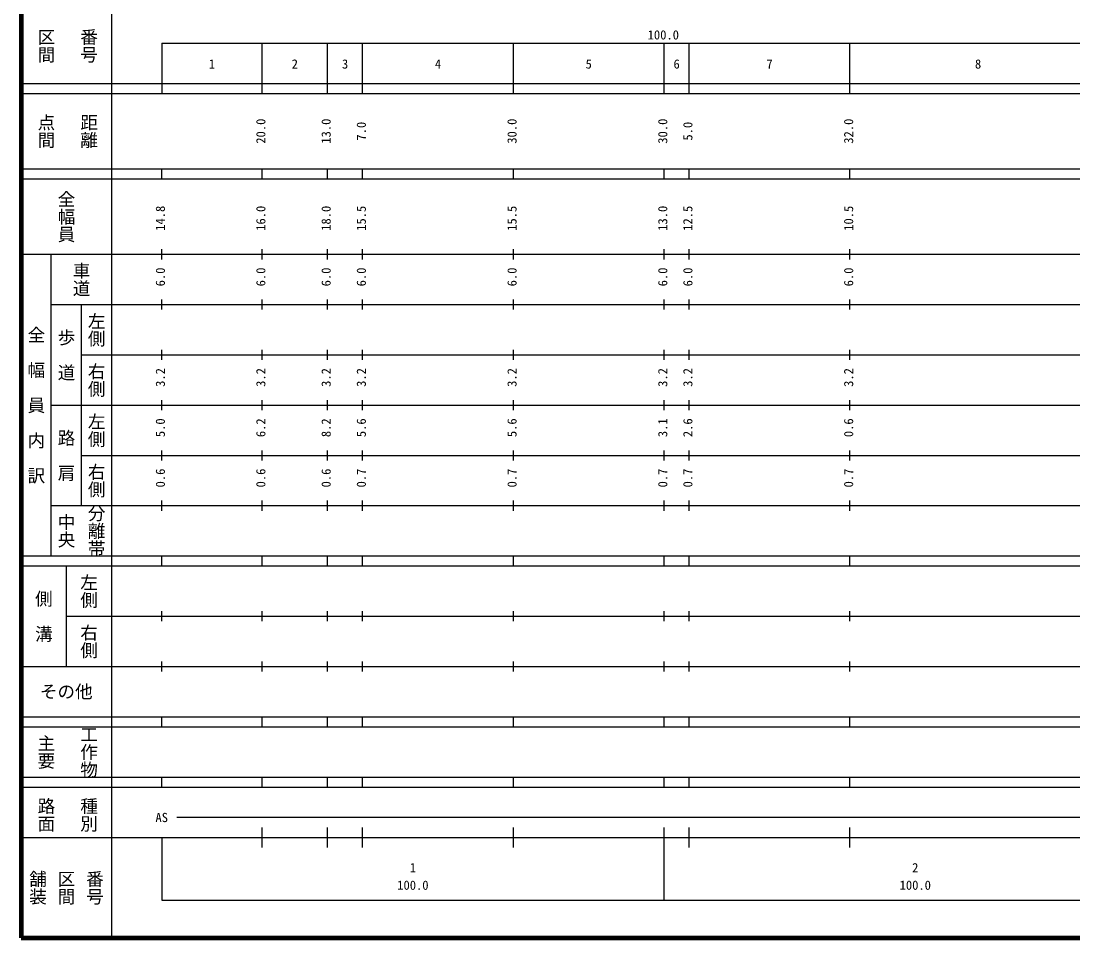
# Model space of a CAD drawing. Units: millimetres on the paper, enlarged 1000 times. Extents: x 40000 to 680000, y 20000 to 380000.
# Drawn here: x 40000 to 249386, y 20000 to 202409 of the extents above; entities that cross this region are included whole.
import ezdxf
from ezdxf.enums import TextEntityAlignment as Align

# ---------------------------------------------------------------- set-up
doc = ezdxf.new("R2010")
doc.units = ezdxf.units.MM
doc.header["$LTSCALE"] = 1000
doc.layers.add('M-TTL', color=2, linetype='Continuous', lineweight=140)
doc.layers.add('M-TTL-BAND', color=7, linetype='Continuous', lineweight=25)
doc.styles.add('@ＭＳ ゴシック', font='')
doc.styles.add('ＭＳ ゴシック', font='')
doc.styles.get('@ＭＳ ゴシック').set_extended_font_data('@MS Gothic')
doc.styles.get('ＭＳ ゴシック').set_extended_font_data('MS Gothic')

msp = doc.modelspace()

# ---------------------------------------------------------------- linework, layer by layer
at = {"layer": 'M-TTL'}
for p, q in [((40000, 380000), (40000, 20000)), ((40000, 20000), (680000, 20000))]:
    msp.add_line(p, q, dxfattribs=at)
at = {"layer": 'M-TTL-BAND'}
for p, q in [((58000, 370000), (58000, 20000)), ((68000, 198000), (579000, 198000)), ((68000, 198000), (68000, 188000)), ((88000, 188000), (88000, 198000)), ((101000, 188000), (101000, 198000)), ((108000, 188000), (108000, 198000)), ((138000, 188000), (138000, 198000)), ((168000, 188000), (168000, 198000)), ((173000, 188000), (173000, 198000)), ((205000, 188000), (205000, 198000)), ((40000, 190000), (579000, 190000)), ((40000, 188000), (579000, 188000)), ((40000, 173000), (579000, 173000)), ((68000, 171000), (68000, 173000)), ((88000, 171000), (88000, 173000)), ((101000, 171000), (101000, 173000)), ((108000, 171000), (108000, 173000)), ((138000, 171000), (138000, 173000)), ((168000, 171000), (168000, 173000)), ((173000, 171000), (173000, 173000)), ((205000, 171000), (205000, 173000)), ((40000, 171000), (579000, 171000)), ((40000, 156000), (579000, 156000)), ((46000, 96000), (46000, 156000)), ((68000, 155000), (68000, 157000)), ((88000, 155000), (88000, 157000)), ((101000, 155000), (101000, 157000)), ((108000, 155000), (108000, 157000)), ((138000, 155000), (138000, 157000)), ((168000, 155000), (168000, 157000)), ((173000, 155000), (173000, 157000)), ((205000, 155000), (205000, 157000)), ((68000, 145000), (68000, 147000)), ((88000, 145000), (88000, 147000)), ((101000, 145000), (101000, 147000)), ((108000, 145000), (108000, 147000)), ((138000, 145000), (138000, 147000)), ((168000, 145000), (168000, 147000)), ((173000, 145000), (173000, 147000)), ((205000, 145000), (205000, 147000)), ((46000, 146000), (579000, 146000)), ((52000, 146000), (52000, 106000)), ((68000, 135000), (68000, 137000)), ((88000, 135000), (88000, 137000)), ((101000, 135000), (101000, 137000)), ((108000, 135000), (108000, 137000)), ((138000, 135000), (138000, 137000)), ((168000, 135000), (168000, 137000)), ((173000, 135000), (173000, 137000)), ((205000, 135000), (205000, 137000)), ((52000, 136000), (579000, 136000)), ((46000, 126000), (579000, 126000)), ((68000, 125000), (68000, 127000)), ((88000, 125000), (88000, 127000)), ((101000, 125000), (101000, 127000)), ((108000, 125000), (108000, 127000)), ((138000, 125000), (138000, 127000)), ((168000, 125000), (168000, 127000)), ((173000, 125000), (173000, 127000)), ((205000, 125000), (205000, 127000)), ((52000, 116000), (579000, 116000)), ((68000, 115000), (68000, 117000)), ((88000, 115000), (88000, 117000)), ((101000, 115000), (101000, 117000)), ((108000, 115000), (108000, 117000)), ((138000, 115000), (138000, 117000)), ((168000, 115000), (168000, 117000)), ((173000, 115000), (173000, 117000)), ((205000, 115000), (205000, 117000)), ((68000, 105000), (68000, 107000)), ((88000, 105000), (88000, 107000)), ((101000, 105000), (101000, 107000)), ((108000, 105000), (108000, 107000)), ((138000, 105000), (138000, 107000)), ((168000, 105000), (168000, 107000)), ((173000, 105000), (173000, 107000)), ((205000, 105000), (205000, 107000)), ((46000, 106000), (579000, 106000)), ((40000, 96000), (579000, 96000)), ((68000, 94000), (68000, 96000)), ((88000, 94000), (88000, 96000)), ((101000, 94000), (101000, 96000)), ((108000, 94000), (108000, 96000)), ((138000, 94000), (138000, 96000)), ((168000, 94000), (168000, 96000)), ((173000, 94000), (173000, 96000)), ((205000, 94000), (205000, 96000)), ((40000, 94000), (579000, 94000)), ((49000, 94000), (49000, 74000)), ((49000, 84000), (579000, 84000)), ((68000, 83000), (68000, 85000)), ((88000, 83000), (88000, 85000)), ((101000, 83000), (101000, 85000)), ((108000, 83000), (108000, 85000)), ((138000, 83000), (138000, 85000)), ((168000, 83000), (168000, 85000)), ((173000, 83000), (173000, 85000)), ((205000, 83000), (205000, 85000)), ((40000, 74000), (579000, 74000)), ((68000, 73000), (68000, 75000)), ((88000, 73000), (88000, 75000)), ((101000, 73000), (101000, 75000)), ((108000, 73000), (108000, 75000)), ((138000, 73000), (138000, 75000)), ((168000, 73000), (168000, 75000)), ((173000, 73000), (173000, 75000)), ((205000, 73000), (205000, 75000)), ((40000, 64000), (579000, 64000)), ((68000, 62000), (68000, 64000)), ((88000, 62000), (88000, 64000)), ((101000, 62000), (101000, 64000)), ((108000, 62000), (108000, 64000)), ((138000, 62000), (138000, 64000)), ((168000, 62000), (168000, 64000)), ((173000, 62000), (173000, 64000)), ((205000, 62000), (205000, 64000)), ((40000, 62000), (579000, 62000)), ((40000, 52000), (579000, 52000)), ((68000, 50000), (68000, 52000)), ((88000, 50000), (88000, 52000)), ((101000, 50000), (101000, 52000)), ((108000, 50000), (108000, 52000)), ((138000, 50000), (138000, 52000)), ((168000, 50000), (168000, 52000)), ((173000, 50000), (173000, 52000)), ((205000, 50000), (205000, 52000)), ((40000, 50000), (579000, 50000)), ((71000, 44000), (565000, 44000)), ((88000, 38000), (88000, 42000)), ((101000, 38000), (101000, 42000)), ((108000, 38000), (108000, 42000)), ((138000, 38000), (138000, 42000)), ((168000, 27500), (168000, 42000)), ((173000, 38000), (173000, 42000)), ((205000, 38000), (205000, 42000)), ((40000, 40000), (579000, 40000)), ((68000, 40000), (68000, 27500)), ((68000, 27500), (579000, 27500))]:
    msp.add_line(p, q, dxfattribs=at)

# ---------------------------------------------------------------- texts
at = {"layer": 'M-TTL-BAND', "style": '@ＭＳ ゴシック'}
for s, p in [('区間', (45000, 197500)), ('番号', (53500, 197500)), ('点間', (45000, 180500)), ('距離', (53500, 180500)), ('全幅員', (49000, 163500)), ('車道', (52000, 151000)), ('左側', (55000, 141000)), ('全\u3000幅\u3000員\u3000内\u3000訳', (43000, 126000)), ('歩\u3000道', (49000, 136000)), ('右側', (55000, 131000)), ('左側', (55000, 121000)), ('路\u3000肩', (49000, 116000)), ('右側', (55000, 111000)), ('分離帯', (55000, 101000)), ('中央', (49000, 101000)), ('左側', (53500, 89000)), ('側\u3000溝', (44500, 84000)), ('右側', (53500, 79000)), ('工作物', (53500, 57000)), ('主要', (45000, 57000)), ('路面', (45000, 44500)), ('種別', (53500, 44500)), ('舗装', (43333, 30000)), ('区間', (49000, 30000)), ('番号', (54667, 30000))]:
    msp.add_text(s, height=2566, rotation=270, dxfattribs=at).set_placement(p, align=Align.MIDDLE_CENTER)
at = {"layer": 'M-TTL-BAND', "style": 'ＭＳ ゴシック'}
for s, p in [('100.0', (167844, 198195)), ('1', (78000, 192405)), ('2', (94500, 192405)), ('3', (104500, 192405)), ('4', (123000, 192405)), ('5', (153000, 192405)), ('6', (170500, 192405)), ('7', (189000, 192405)), ('8', (230500, 192405)), ('AS', (68000, 42500)), ('1', (118000, 32523)), ('2', (218000, 32523)), ('100.0', (118000, 29033)), ('100.0', (218000, 29033))]:
    msp.add_text(s, height=1833, dxfattribs=at).set_placement(p, align=Align.BOTTOM_CENTER)
for s, p in [('20.0', (89186, 180500)), ('13.0', (102186, 180500)), ('7.0', (109186, 180500)), ('30.0', (139186, 180500)), ('30.0', (169186, 180500)), ('5.0', (174186, 180500)), ('32.0', (206186, 180500)), ('14.8', (69186, 163174)), ('16.0', (89186, 163174)), ('18.0', (102186, 163174)), ('15.5', (109186, 163174)), ('15.5', (139186, 163174)), ('13.0', (169186, 163174)), ('12.5', (174186, 163174)), ('10.5', (206186, 163174)), ('6.0', (69186, 151500)), ('6.0', (89186, 151500)), ('6.0', (102186, 151500)), ('6.0', (109186, 151500)), ('6.0', (139186, 151500)), ('6.0', (169186, 151500)), ('6.0', (174186, 151500)), ('6.0', (206186, 151500)), ('3.2', (69186, 131500)), ('3.2', (89186, 131500)), ('3.2', (102186, 131500)), ('3.2', (109186, 131500)), ('3.2', (139186, 131500)), ('3.2', (169186, 131500)), ('3.2', (174186, 131500)), ('3.2', (206186, 131500)), ('5.0', (69186, 121500)), ('6.2', (89186, 121500)), ('8.2', (102186, 121500)), ('5.6', (109186, 121500)), ('5.6', (139186, 121500)), ('3.1', (169186, 121500)), ('2.6', (174186, 121500)), ('0.6', (206186, 121500)), ('0.6', (69186, 111500)), ('0.6', (89186, 111500)), ('0.6', (102186, 111500)), ('0.7', (109186, 111500)), ('0.7', (139186, 111500)), ('0.7', (169186, 111500)), ('0.7', (174186, 111500)), ('0.7', (206186, 111500))]:
    msp.add_text(s, height=1833, rotation=90, dxfattribs=at).set_placement(p, align=Align.BOTTOM_CENTER)
msp.add_text('その他', height=2566, dxfattribs=at).set_placement((49000, 69000), align=Align.MIDDLE_CENTER)

doc.saveas('drawing.dxf')
